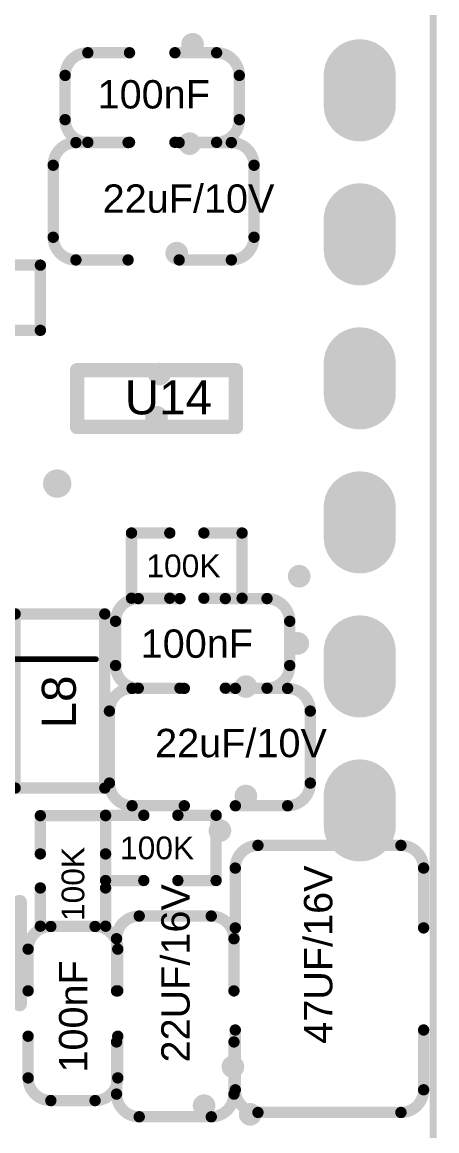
# Model space of a CAD drawing. Header units: millimetres. Extents: x 261 to 299, y 113 to 224.
# Drawn here: x 290.7 to 298.01, y 172.63 to 192.19 of the extents above; entities that cross this region are included whole.
import ezdxf

# ---------------------------------------------------------------- set-up
doc = ezdxf.new("R2010")
doc.units = ezdxf.units.MM
for name, color, linetype in [('KeepOutLayer', 6, 'Continuous'), ('MultiLayer', 9, 'Continuous'), ('PadHoleLayer', 156, 'Continuous'), ('TopOverlay', 2, 'Continuous'), ('ViaHoleLayer', 16, 'Continuous')]:
    doc.layers.add(name, color=color, linetype=linetype)
doc.styles.add('Arial', font='arial.ttf', dxfattribs={"height": 0.2})

# ---------------------------------------------------------------- blocks, each defined once
blk = doc.blocks.new('16PIN_2_54_8')
at = {"layer": 'MultiLayer'}
h = blk.add_hatch(color=9, dxfattribs=at)
edge = h.paths.add_edge_path()
edge.add_arc((25.665, 0), 0.635, 270, 450)
edge.add_line((25.665, 0.635), (25.135, 0.635))
edge.add_arc((25.135, 0), 0.635, 90, 270)
edge.add_line((25.135, -0.635), (25.665, -0.635))
h = blk.add_hatch(color=9, dxfattribs=at)
edge = h.paths.add_edge_path()
edge.add_arc((28.205, 0), 0.635, 270, 450)
edge.add_line((28.205, 0.635), (27.675, 0.635))
edge.add_arc((27.675, 0), 0.635, 90, 270)
edge.add_line((27.675, -0.635), (28.205, -0.635))
h = blk.add_hatch(color=9, dxfattribs=at)
edge = h.paths.add_edge_path()
edge.add_arc((30.745, 0), 0.635, 270, 450)
edge.add_line((30.745, 0.635), (30.215, 0.635))
edge.add_arc((30.215, 0), 0.635, 90, 270)
edge.add_line((30.215, -0.635), (30.745, -0.635))
h = blk.add_hatch(color=9, dxfattribs=at)
edge = h.paths.add_edge_path()
edge.add_arc((33.285, 0), 0.635, 270, 450)
edge.add_line((33.285, 0.635), (32.755, 0.635))
edge.add_arc((32.755, 0), 0.635, 90, 270)
edge.add_line((32.755, -0.635), (33.285, -0.635))
h = blk.add_hatch(color=9, dxfattribs=at)
edge = h.paths.add_edge_path()
edge.add_arc((35.825, 0), 0.635, 270, 450)
edge.add_line((35.825, 0.635), (35.295, 0.635))
edge.add_arc((35.295, 0), 0.635, 90, 270)
edge.add_line((35.295, -0.635), (35.825, -0.635))
h = blk.add_hatch(color=9, dxfattribs=at)
edge = h.paths.add_edge_path()
edge.add_arc((38.365, 0), 0.635, 270, 450)
edge.add_line((38.365, 0.635), (37.835, 0.635))
edge.add_arc((37.835, 0), 0.635, 90, 270)
edge.add_line((37.835, -0.635), (38.365, -0.635))
at = {"layer": 'PadHoleLayer'}
h = blk.add_hatch(color=156, dxfattribs=at)
edge = h.paths.add_edge_path()
edge.add_arc((25.4, 0), 0.45, 0, 360)
h = blk.add_hatch(color=156, dxfattribs=at)
edge = h.paths.add_edge_path()
edge.add_arc((27.94, 0), 0.45, 0, 360)
h = blk.add_hatch(color=156, dxfattribs=at)
edge = h.paths.add_edge_path()
edge.add_arc((30.48, 0), 0.45, 0, 360)
h = blk.add_hatch(color=156, dxfattribs=at)
edge = h.paths.add_edge_path()
edge.add_arc((33.02, 0), 0.45, 0, 360)
h = blk.add_hatch(color=156, dxfattribs=at)
edge = h.paths.add_edge_path()
edge.add_arc((35.56, 0), 0.45, 0, 360)
h = blk.add_hatch(color=156, dxfattribs=at)
edge = h.paths.add_edge_path()
edge.add_arc((38.1, 0), 0.45, 0, 360)
blk = doc.blocks.new('LC_1210_C_58')
at = {"layer": 'TopOverlay', "const_width": 0.2}
for points in [[(-2.355, 1.26, -0.414214), (-1.955, 1.66)], [(1.955, 1.66, -0.414214), (2.355, 1.26)], [(-1.955, -1.66, -0.414214), (-2.355, -1.26)], [(2.355, -1.26, -0.414214), (1.955, -1.66)]]:
    blk.add_lwpolyline(points, format="xyb", dxfattribs=at)
for points in [[(-0.9, 1.66), (-1.955, 1.66)], [(1.955, 1.66), (0.9, 1.66)], [(-2.355, -1.26), (-2.355, 1.26)], [(2.355, -1.26), (2.355, 1.26)], [(-0.9, -1.66), (-1.955, -1.66)], [(1.955, -1.66), (0.9, -1.66)]]:
    blk.add_lwpolyline(points, dxfattribs=at)
at = {"layer": 'TopOverlay', "const_width": 0.1}
for points in [[(-2.005, 1.66, 1), (-1.905, 1.66, 1)], [(-2.005, 1.66, 1), (-1.905, 1.66, 1)], [(-0.95, 1.66, 1), (-0.85, 1.66, 1)], [(0.85, 1.66, 1), (0.95, 1.66, 1)], [(1.905, 1.66, 1), (2.005, 1.66, 1)], [(1.905, 1.66, 1), (2.005, 1.66, 1)], [(-2.405, 1.26, 1), (-2.305, 1.26, 1)], [(-2.405, 1.26, 1), (-2.305, 1.26, 1)], [(2.305, 1.26, 1), (2.405, 1.26, 1)], [(2.305, 1.26, 1), (2.405, 1.26, 1)], [(-2.405, -1.26, 1), (-2.305, -1.26, 1)], [(-2.405, -1.26, 1), (-2.305, -1.26, 1)], [(2.305, -1.26, 1), (2.405, -1.26, 1)], [(2.305, -1.26, 1), (2.405, -1.26, 1)], [(-2.005, -1.66, 1), (-1.905, -1.66, 1)], [(-2.005, -1.66, 1), (-1.905, -1.66, 1)], [(-0.95, -1.66, 1), (-0.85, -1.66, 1)], [(0.85, -1.66, 1), (0.95, -1.66, 1)], [(1.905, -1.66, 1), (2.005, -1.66, 1)], [(1.905, -1.66, 1), (2.005, -1.66, 1)]]:
    blk.add_lwpolyline(points, format="xyb", close=True, dxfattribs=at)
blk = doc.blocks.new('LC_0805_C_59')
at = {"layer": 'TopOverlay', "const_width": 0.2}
for points in [[(-1.77, 0.635, -0.414214), (-1.37, 1.035)], [(1.37, 1.035, -0.414213), (1.77, 0.635)], [(-1.37, -1.035, -0.414213), (-1.77, -0.635)], [(1.77, -0.635, -0.414214), (1.37, -1.035)]]:
    blk.add_lwpolyline(points, format="xyb", dxfattribs=at)
for points in [[(-0.45, 1.035), (-1.37, 1.035)], [(1.37, 1.035), (0.45, 1.035)], [(-1.77, -0.635), (-1.77, 0.635)], [(1.77, -0.635), (1.77, 0.635)], [(-0.45, -1.035), (-1.37, -1.035)], [(1.37, -1.035), (0.45, -1.035)]]:
    blk.add_lwpolyline(points, dxfattribs=at)
at = {"layer": 'TopOverlay', "const_width": 0.1}
for points in [[(-1.42, 1.035, 1), (-1.32, 1.035, 1)], [(-1.42, 1.035, 1), (-1.32, 1.035, 1)], [(-0.5, 1.035, 1), (-0.4, 1.035, 1)], [(0.4, 1.035, 1), (0.5, 1.035, 1)], [(1.32, 1.035, 1), (1.42, 1.035, 1)], [(1.32, 1.035, 1), (1.42, 1.035, 1)], [(-1.82, 0.635, 1), (-1.72, 0.635, 1)], [(-1.82, 0.635, 1), (-1.72, 0.635, 1)], [(1.72, 0.635, 1), (1.82, 0.635, 1)], [(1.72, 0.635, 1), (1.82, 0.635, 1)], [(-1.82, -0.635, 1), (-1.72, -0.635, 1)], [(-1.82, -0.635, 1), (-1.72, -0.635, 1)], [(1.72, -0.635, 1), (1.82, -0.635, 1)], [(1.72, -0.635, 1), (1.82, -0.635, 1)], [(-1.42, -1.035, 1), (-1.32, -1.035, 1)], [(-1.42, -1.035, 1), (-1.32, -1.035, 1)], [(-0.5, -1.035, 1), (-0.4, -1.035, 1)], [(0.4, -1.035, 1), (0.5, -1.035, 1)], [(1.32, -1.035, 1), (1.42, -1.035, 1)], [(1.32, -1.035, 1), (1.42, -1.035, 1)]]:
    blk.add_lwpolyline(points, format="xyb", close=True, dxfattribs=at)
blk = doc.blocks.new('LC_0603_C_60')
at = {"layer": 'TopOverlay', "const_width": 0.2}
for points in [[(-1.535, 0.39, -0.414213), (-1.135, 0.79)], [(1.135, 0.79, -0.414213), (1.535, 0.39)], [(-1.135, -0.79, -0.414213), (-1.535, -0.39)], [(1.535, -0.39, -0.414213), (1.135, -0.79)]]:
    blk.add_lwpolyline(points, format="xyb", dxfattribs=at)
for points in [[(-0.4, 0.79), (-1.135, 0.79)], [(1.135, 0.79), (0.4, 0.79)], [(-1.535, -0.39), (-1.535, 0.39)], [(1.535, -0.39), (1.535, 0.39)], [(-0.4, -0.79), (-1.135, -0.79)], [(1.135, -0.79), (0.4, -0.79)]]:
    blk.add_lwpolyline(points, dxfattribs=at)
at = {"layer": 'TopOverlay', "const_width": 0.1}
for points in [[(-1.185, 0.79, 1), (-1.085, 0.79, 1)], [(-1.185, 0.79, 1), (-1.085, 0.79, 1)], [(-0.45, 0.79, 1), (-0.35, 0.79, 1)], [(0.35, 0.79, 1), (0.45, 0.79, 1)], [(1.085, 0.79, 1), (1.185, 0.79, 1)], [(1.085, 0.79, 1), (1.185, 0.79, 1)], [(-1.585, 0.39, 1), (-1.485, 0.39, 1)], [(-1.585, 0.39, 1), (-1.485, 0.39, 1)], [(1.485, 0.39, 1), (1.585, 0.39, 1)], [(1.485, 0.39, 1), (1.585, 0.39, 1)], [(-1.585, -0.39, 1), (-1.485, -0.39, 1)], [(-1.585, -0.39, 1), (-1.485, -0.39, 1)], [(1.485, -0.39, 1), (1.585, -0.39, 1)], [(1.485, -0.39, 1), (1.585, -0.39, 1)], [(-1.185, -0.79, 1), (-1.085, -0.79, 1)], [(-1.185, -0.79, 1), (-1.085, -0.79, 1)], [(-0.45, -0.79, 1), (-0.35, -0.79, 1)], [(0.35, -0.79, 1), (0.45, -0.79, 1)], [(1.085, -0.79, 1), (1.185, -0.79, 1)], [(1.085, -0.79, 1), (1.185, -0.79, 1)]]:
    blk.add_lwpolyline(points, format="xyb", close=True, dxfattribs=at)
blk = doc.blocks.new('LC_0603_C_73')
at = {"layer": 'TopOverlay', "const_width": 0.2}
for points in [[(-1.535, 0.39, -0.414213), (-1.135, 0.79)], [(1.135, 0.79, -0.414213), (1.535, 0.39)], [(-1.135, -0.79, -0.414213), (-1.535, -0.39)], [(1.535, -0.39, -0.414213), (1.135, -0.79)]]:
    blk.add_lwpolyline(points, format="xyb", dxfattribs=at)
for points in [[(-0.4, 0.79), (-1.135, 0.79)], [(1.135, 0.79), (0.4, 0.79)], [(-1.535, 0.39), (-1.535, -0.39)], [(1.535, 0.39), (1.535, -0.39)], [(-0.4, -0.79), (-1.135, -0.79)], [(1.135, -0.79), (0.4, -0.79)]]:
    blk.add_lwpolyline(points, dxfattribs=at)
at = {"layer": 'TopOverlay', "const_width": 0.1}
for points in [[(-1.185, 0.79, 1), (-1.085, 0.79, 1)], [(-1.185, 0.79, 1), (-1.085, 0.79, 1)], [(-0.45, 0.79, 1), (-0.35, 0.79, 1)], [(0.35, 0.79, 1), (0.45, 0.79, 1)], [(1.085, 0.79, 1), (1.185, 0.79, 1)], [(1.085, 0.79, 1), (1.185, 0.79, 1)], [(-1.585, 0.39, 1), (-1.485, 0.39, 1)], [(-1.585, 0.39, 1), (-1.485, 0.39, 1)], [(1.485, 0.39, 1), (1.585, 0.39, 1)], [(1.485, 0.39, 1), (1.585, 0.39, 1)], [(-1.585, -0.39, 1), (-1.485, -0.39, 1)], [(-1.585, -0.39, 1), (-1.485, -0.39, 1)], [(1.485, -0.39, 1), (1.585, -0.39, 1)], [(1.485, -0.39, 1), (1.585, -0.39, 1)], [(-1.185, -0.79, 1), (-1.085, -0.79, 1)], [(-1.185, -0.79, 1), (-1.085, -0.79, 1)], [(-0.45, -0.79, 1), (-0.35, -0.79, 1)], [(0.35, -0.79, 1), (0.45, -0.79, 1)], [(1.085, -0.79, 1), (1.185, -0.79, 1)], [(1.085, -0.79, 1), (1.185, -0.79, 1)]]:
    blk.add_lwpolyline(points, format="xyb", close=True, dxfattribs=at)
blk = doc.blocks.new('LC_0805_C_74')
at = {"layer": 'TopOverlay', "const_width": 0.2}
for points in [[(-1.77, 0.635, -0.414214), (-1.37, 1.035)], [(1.37, 1.035, -0.414213), (1.77, 0.635)], [(-1.37, -1.035, -0.414213), (-1.77, -0.635)], [(1.77, -0.635, -0.414214), (1.37, -1.035)]]:
    blk.add_lwpolyline(points, format="xyb", dxfattribs=at)
for points in [[(-0.45, 1.035), (-1.37, 1.035)], [(1.37, 1.035), (0.45, 1.035)], [(-1.77, 0.635), (-1.77, -0.635)], [(1.77, 0.635), (1.77, -0.635)], [(-0.45, -1.035), (-1.37, -1.035)], [(1.37, -1.035), (0.45, -1.035)]]:
    blk.add_lwpolyline(points, dxfattribs=at)
at = {"layer": 'TopOverlay', "const_width": 0.1}
for points in [[(-1.42, 1.035, 1), (-1.32, 1.035, 1)], [(-1.42, 1.035, 1), (-1.32, 1.035, 1)], [(-0.5, 1.035, 1), (-0.4, 1.035, 1)], [(0.4, 1.035, 1), (0.5, 1.035, 1)], [(1.32, 1.035, 1), (1.42, 1.035, 1)], [(1.32, 1.035, 1), (1.42, 1.035, 1)], [(-1.82, 0.635, 1), (-1.72, 0.635, 1)], [(-1.82, 0.635, 1), (-1.72, 0.635, 1)], [(1.72, 0.635, 1), (1.82, 0.635, 1)], [(1.72, 0.635, 1), (1.82, 0.635, 1)], [(-1.82, -0.635, 1), (-1.72, -0.635, 1)], [(-1.82, -0.635, 1), (-1.72, -0.635, 1)], [(1.72, -0.635, 1), (1.82, -0.635, 1)], [(1.72, -0.635, 1), (1.82, -0.635, 1)], [(-1.42, -1.035, 1), (-1.32, -1.035, 1)], [(-1.42, -1.035, 1), (-1.32, -1.035, 1)], [(-0.5, -1.035, 1), (-0.4, -1.035, 1)], [(0.4, -1.035, 1), (0.5, -1.035, 1)], [(1.32, -1.035, 1), (1.42, -1.035, 1)], [(1.32, -1.035, 1), (1.42, -1.035, 1)]]:
    blk.add_lwpolyline(points, format="xyb", close=True, dxfattribs=at)
blk = doc.blocks.new('LC_0805_C_75')
at = {"layer": 'TopOverlay', "const_width": 0.2}
for points in [[(-1.77, 0.635, -0.414214), (-1.37, 1.035)], [(1.37, 1.035, -0.414213), (1.77, 0.635)], [(-1.37, -1.035, -0.414213), (-1.77, -0.635)], [(1.77, -0.635, -0.414214), (1.37, -1.035)]]:
    blk.add_lwpolyline(points, format="xyb", dxfattribs=at)
for points in [[(-1.37, 1.035), (-0.45, 1.035)], [(0.45, 1.035), (1.37, 1.035)], [(-1.77, -0.635), (-1.77, 0.635)], [(1.77, -0.635), (1.77, 0.635)], [(-1.37, -1.035), (-0.45, -1.035)], [(0.45, -1.035), (1.37, -1.035)]]:
    blk.add_lwpolyline(points, dxfattribs=at)
at = {"layer": 'TopOverlay', "const_width": 0.1}
for points in [[(-1.42, 1.035, 1), (-1.32, 1.035, 1)], [(-1.42, 1.035, 1), (-1.32, 1.035, 1)], [(-0.5, 1.035, 1), (-0.4, 1.035, 1)], [(0.4, 1.035, 1), (0.5, 1.035, 1)], [(1.32, 1.035, 1), (1.42, 1.035, 1)], [(1.32, 1.035, 1), (1.42, 1.035, 1)], [(-1.82, 0.635, 1), (-1.72, 0.635, 1)], [(-1.82, 0.635, 1), (-1.72, 0.635, 1)], [(1.72, 0.635, 1), (1.82, 0.635, 1)], [(1.72, 0.635, 1), (1.82, 0.635, 1)], [(-1.82, -0.635, 1), (-1.72, -0.635, 1)], [(-1.82, -0.635, 1), (-1.72, -0.635, 1)], [(1.72, -0.635, 1), (1.82, -0.635, 1)], [(1.72, -0.635, 1), (1.82, -0.635, 1)], [(-1.42, -1.035, 1), (-1.32, -1.035, 1)], [(-1.42, -1.035, 1), (-1.32, -1.035, 1)], [(-0.5, -1.035, 1), (-0.4, -1.035, 1)], [(0.4, -1.035, 1), (0.5, -1.035, 1)], [(1.32, -1.035, 1), (1.42, -1.035, 1)], [(1.32, -1.035, 1), (1.42, -1.035, 1)]]:
    blk.add_lwpolyline(points, format="xyb", close=True, dxfattribs=at)
blk = doc.blocks.new('LC_0603_C_76')
at = {"layer": 'TopOverlay', "const_width": 0.2}
for points in [[(-1.535, 0.39, -0.414213), (-1.135, 0.79)], [(1.135, 0.79, -0.414213), (1.535, 0.39)], [(-1.135, -0.79, -0.414213), (-1.535, -0.39)], [(1.535, -0.39, -0.414213), (1.135, -0.79)]]:
    blk.add_lwpolyline(points, format="xyb", dxfattribs=at)
for points in [[(-1.135, 0.79), (-0.4, 0.79)], [(0.4, 0.79), (1.135, 0.79)], [(-1.535, -0.39), (-1.535, 0.39)], [(1.535, -0.39), (1.535, 0.39)], [(-1.135, -0.79), (-0.4, -0.79)], [(0.4, -0.79), (1.135, -0.79)]]:
    blk.add_lwpolyline(points, dxfattribs=at)
at = {"layer": 'TopOverlay', "const_width": 0.1}
for points in [[(-1.185, 0.79, 1), (-1.085, 0.79, 1)], [(-1.185, 0.79, 1), (-1.085, 0.79, 1)], [(-0.45, 0.79, 1), (-0.35, 0.79, 1)], [(0.35, 0.79, 1), (0.45, 0.79, 1)], [(1.085, 0.79, 1), (1.185, 0.79, 1)], [(1.085, 0.79, 1), (1.185, 0.79, 1)], [(-1.585, 0.39, 1), (-1.485, 0.39, 1)], [(-1.585, 0.39, 1), (-1.485, 0.39, 1)], [(1.485, 0.39, 1), (1.585, 0.39, 1)], [(1.485, 0.39, 1), (1.585, 0.39, 1)], [(-1.585, -0.39, 1), (-1.485, -0.39, 1)], [(-1.585, -0.39, 1), (-1.485, -0.39, 1)], [(1.485, -0.39, 1), (1.585, -0.39, 1)], [(1.485, -0.39, 1), (1.585, -0.39, 1)], [(-1.185, -0.79, 1), (-1.085, -0.79, 1)], [(-1.185, -0.79, 1), (-1.085, -0.79, 1)], [(-0.45, -0.79, 1), (-0.35, -0.79, 1)], [(0.35, -0.79, 1), (0.45, -0.79, 1)], [(1.085, -0.79, 1), (1.185, -0.79, 1)], [(1.085, -0.79, 1), (1.185, -0.79, 1)]]:
    blk.add_lwpolyline(points, format="xyb", close=True, dxfattribs=at)
blk = doc.blocks.new('LC_0402_R_138')
at = {"layer": 'TopOverlay', "const_width": 0.2}
for points in [[(-0.975, -0.575), (-0.975, 0.575)], [(-0.975, 0.575), (-0.3, 0.575)], [(0.3, 0.575), (0.975, 0.575)], [(0.975, -0.575), (0.975, 0.575)], [(-0.975, -0.575), (-0.3, -0.575)], [(0.3, -0.575), (0.975, -0.575)]]:
    blk.add_lwpolyline(points, dxfattribs=at)
at = {"layer": 'TopOverlay', "const_width": 0.1}
for points in [[(-1.025, 0.575, 1), (-0.925, 0.575, 1)], [(-1.025, 0.575, 1), (-0.925, 0.575, 1)], [(-0.35, 0.575, 1), (-0.25, 0.575, 1)], [(0.25, 0.575, 1), (0.35, 0.575, 1)], [(0.925, 0.575, 1), (1.025, 0.575, 1)], [(0.925, 0.575, 1), (1.025, 0.575, 1)], [(-1.025, -0.575, 1), (-0.925, -0.575, 1)], [(-1.025, -0.575, 1), (-0.925, -0.575, 1)], [(-0.35, -0.575, 1), (-0.25, -0.575, 1)], [(0.25, -0.575, 1), (0.35, -0.575, 1)], [(0.925, -0.575, 1), (1.025, -0.575, 1)], [(0.925, -0.575, 1), (1.025, -0.575, 1)]]:
    blk.add_lwpolyline(points, format="xyb", close=True, dxfattribs=at)
blk = doc.blocks.new('LC_0402_R_146')
at = {"layer": 'TopOverlay', "const_width": 0.2}
for points in [[(-0.975, -0.575), (-0.975, 0.575)], [(-0.975, 0.575), (-0.3, 0.575)], [(0.3, 0.575), (0.975, 0.575)], [(0.975, -0.575), (0.975, 0.575)], [(-0.975, -0.575), (-0.3, -0.575)], [(0.3, -0.575), (0.975, -0.575)]]:
    blk.add_lwpolyline(points, dxfattribs=at)
at = {"layer": 'TopOverlay', "const_width": 0.1}
for points in [[(-1.025, 0.575, 1), (-0.925, 0.575, 1)], [(-1.025, 0.575, 1), (-0.925, 0.575, 1)], [(-0.35, 0.575, 1), (-0.25, 0.575, 1)], [(0.25, 0.575, 1), (0.35, 0.575, 1)], [(0.925, 0.575, 1), (1.025, 0.575, 1)], [(0.925, 0.575, 1), (1.025, 0.575, 1)], [(-1.025, -0.575, 1), (-0.925, -0.575, 1)], [(-1.025, -0.575, 1), (-0.925, -0.575, 1)], [(-0.35, -0.575, 1), (-0.25, -0.575, 1)], [(0.25, -0.575, 1), (0.35, -0.575, 1)], [(0.925, -0.575, 1), (1.025, -0.575, 1)], [(0.925, -0.575, 1), (1.025, -0.575, 1)]]:
    blk.add_lwpolyline(points, format="xyb", close=True, dxfattribs=at)
blk = doc.blocks.new('LC_0402_R_180')
at = {"layer": 'TopOverlay', "const_width": 0.2}
for points in [[(-0.975, 0.575), (-0.975, -0.575)], [(-0.975, 0.575), (-0.3, 0.575)], [(0.3, 0.575), (0.975, 0.575)], [(0.975, 0.575), (0.975, -0.575)], [(-0.975, -0.575), (-0.3, -0.575)], [(0.3, -0.575), (0.975, -0.575)]]:
    blk.add_lwpolyline(points, dxfattribs=at)
at = {"layer": 'TopOverlay', "const_width": 0.1}
for points in [[(-1.025, 0.575, 1), (-0.925, 0.575, 1)], [(-1.025, 0.575, 1), (-0.925, 0.575, 1)], [(-0.35, 0.575, 1), (-0.25, 0.575, 1)], [(0.25, 0.575, 1), (0.35, 0.575, 1)], [(0.925, 0.575, 1), (1.025, 0.575, 1)], [(0.925, 0.575, 1), (1.025, 0.575, 1)], [(-1.025, -0.575, 1), (-0.925, -0.575, 1)], [(-1.025, -0.575, 1), (-0.925, -0.575, 1)], [(-0.35, -0.575, 1), (-0.25, -0.575, 1)], [(0.25, -0.575, 1), (0.35, -0.575, 1)], [(0.925, -0.575, 1), (1.025, -0.575, 1)], [(0.925, -0.575, 1), (1.025, -0.575, 1)]]:
    blk.add_lwpolyline(points, format="xyb", close=True, dxfattribs=at)
blk = doc.blocks.new('LC_0402_R_181')
at = {"layer": 'TopOverlay', "const_width": 0.2}
for points in [[(-0.975, -0.575), (-0.975, 0.575)], [(-0.975, 0.575), (-0.3, 0.575)], [(0.3, 0.575), (0.975, 0.575)], [(0.975, -0.575), (0.975, 0.575)], [(-0.975, -0.575), (-0.3, -0.575)], [(0.3, -0.575), (0.975, -0.575)]]:
    blk.add_lwpolyline(points, dxfattribs=at)
at = {"layer": 'TopOverlay', "const_width": 0.1}
for points in [[(-1.025, 0.575, 1), (-0.925, 0.575, 1)], [(-1.025, 0.575, 1), (-0.925, 0.575, 1)], [(-0.35, 0.575, 1), (-0.25, 0.575, 1)], [(0.25, 0.575, 1), (0.35, 0.575, 1)], [(0.925, 0.575, 1), (1.025, 0.575, 1)], [(0.925, 0.575, 1), (1.025, 0.575, 1)], [(-1.025, -0.575, 1), (-0.925, -0.575, 1)], [(-1.025, -0.575, 1), (-0.925, -0.575, 1)], [(-0.35, -0.575, 1), (-0.25, -0.575, 1)], [(0.25, -0.575, 1), (0.35, -0.575, 1)], [(0.925, -0.575, 1), (1.025, -0.575, 1)], [(0.925, -0.575, 1), (1.025, -0.575, 1)]]:
    blk.add_lwpolyline(points, format="xyb", close=True, dxfattribs=at)
blk = doc.blocks.new('SOT_23_6_L2_9_W1_6_P0_95_LS2_8_BR_189')
at = {"layer": 'TopOverlay', "const_width": 0.254}
for points in [[(0.9, 1.55), (-0.9, 1.55)], [(0.9, -1.55), (-0.9, -1.55)]]:
    blk.add_lwpolyline(points, dxfattribs=at)
at = {"layer": 'TopOverlay'}
for points, const_width in [([(-0.963, 1.55, 1), (-0.836, 1.55, 1)], 0.127), ([(0.837, 1.55, 1), (0.964, 1.55, 1)], 0.127), ([(-0.963, -1.55, 1), (-0.836, -1.55, 1)], 0.127), ([(0.837, -1.55, 1), (0.964, -1.55, 1)], 0.127), ([(1.524, -1.651, 1), (1.27, -1.651, 1)], 0.254), ([(1.206, -1.651, 1), (1.333, -1.651, 1)], 0.127), ([(1.46, -1.651, 1), (1.587, -1.651, 1)], 0.127)]:
    blk.add_lwpolyline(points, format="xyb", close=True, dxfattribs=dict(at, const_width=const_width))
blk = doc.blocks.new('LC_SOT_23_5_193')
at = {"layer": 'TopOverlay', "const_width": 0.254}
for points in [[(-0.5, -1.4), (-0.5, 1.4)], [(0.5, 1.4), (-0.5, 1.4)], [(0.5, -1.4), (0.5, 1.4)], [(0.5, -1.4), (-0.5, -1.4)]]:
    blk.add_lwpolyline(points, dxfattribs=at)
at = {"layer": 'TopOverlay'}
for points, const_width in [([(-0.563, 1.4, 1), (-0.436, 1.4, 1)], 0.127), ([(-0.563, 1.4, 1), (-0.436, 1.4, 1)], 0.127), ([(0.437, 1.4, 1), (0.564, 1.4, 1)], 0.127), ([(0.437, 1.4, 1), (0.564, 1.4, 1)], 0.127), ([(-0.563, -1.4, 1), (-0.436, -1.4, 1)], 0.127), ([(-0.563, -1.4, 1), (-0.436, -1.4, 1)], 0.127), ([(0.437, -1.4, 1), (0.564, -1.4, 1)], 0.127), ([(0.437, -1.4, 1), (0.564, -1.4, 1)], 0.127), ([(1.625, -1.75, 1), (1.375, -1.75, 1)], 0.25), ([(1.313, -1.75, 1), (1.438, -1.75, 1)], 0.125), ([(1.563, -1.75, 1), (1.688, -1.75, 1)], 0.125)]:
    blk.add_lwpolyline(points, format="xyb", close=True, dxfattribs=dict(at, const_width=const_width))
blk = doc.blocks.new('LC_0603_L_217')
at = {"layer": 'TopOverlay', "const_width": 0.2}
for points in [[(-1.535, 0.79), (-1.535, -0.79)], [(-1.535, 0.79), (1.535, 0.79)], [(1.535, 0.79), (1.535, -0.79)], [(-1.535, -0.79), (1.535, -0.79)]]:
    blk.add_lwpolyline(points, dxfattribs=at)
at = {"layer": 'TopOverlay', "const_width": 0.1}
for points in [[(-1.585, 0.79, 1), (-1.485, 0.79, 1)], [(-1.585, 0.79, 1), (-1.485, 0.79, 1)], [(1.485, 0.79, 1), (1.585, 0.79, 1)], [(1.485, 0.79, 1), (1.585, 0.79, 1)], [(-1.585, -0.79, 1), (-1.485, -0.79, 1)], [(-1.585, -0.79, 1), (-1.485, -0.79, 1)], [(1.485, -0.79, 1), (1.585, -0.79, 1)], [(1.485, -0.79, 1), (1.585, -0.79, 1)]]:
    blk.add_lwpolyline(points, format="xyb", close=True, dxfattribs=at)

msp = doc.modelspace()

# ---------------------------------------------------------------- hatches: boundary and pattern name
at = {"layer": 'ViaHoleLayer'}
h = msp.add_hatch(color=16, dxfattribs=at)
edge = h.paths.add_edge_path()
edge.add_arc((293.7, 191.795), 0.2, 0, 360)
h = msp.add_hatch(color=16, dxfattribs=at)
edge = h.paths.add_edge_path()
edge.add_arc((293.649, 190.043), 0.2, 0, 360)
h = msp.add_hatch(color=16, dxfattribs=at)
edge = h.paths.add_edge_path()
edge.add_arc((293.421, 188.112), 0.2, 0, 360)
h = msp.add_hatch(color=16, dxfattribs=at)
edge = h.paths.add_edge_path()
edge.add_arc((293.116, 185.979), 0.2, 0, 360)
h = msp.add_hatch(color=16, dxfattribs=at)
edge = h.paths.add_edge_path()
edge.add_arc((293.065, 185.217), 0.2, 0, 360)
h = msp.add_hatch(color=16, dxfattribs=at)
edge = h.paths.add_edge_path()
edge.add_arc((295.58, 182.413), 0.2, 0, 360)
h = msp.add_hatch(color=16, dxfattribs=at)
edge = h.paths.add_edge_path()
edge.add_arc((295.554, 181.229), 0.2, 0, 360)
h = msp.add_hatch(color=16, dxfattribs=at)
edge = h.paths.add_edge_path()
edge.add_arc((294.64, 180.467), 0.2, 0, 360)
h = msp.add_hatch(color=16, dxfattribs=at)
edge = h.paths.add_edge_path()
edge.add_arc((294.64, 178.537), 0.2, 0, 360)
h = msp.add_hatch(color=16, dxfattribs=at)
edge = h.paths.add_edge_path()
edge.add_arc((294.183, 177.927), 0.2, 0, 360)
h = msp.add_hatch(color=16, dxfattribs=at)
edge = h.paths.add_edge_path()
edge.add_arc((294.411, 173.761), 0.2, 0, 360)
h = msp.add_hatch(color=16, dxfattribs=at)
edge = h.paths.add_edge_path()
edge.add_arc((293.903, 173.076), 0.2, 0, 360)
h = msp.add_hatch(color=16, dxfattribs=at)
edge = h.paths.add_edge_path()
edge.add_arc((294.716, 172.923), 0.2, 0, 360)

# ---------------------------------------------------------------- linework, layer by layer
at = {"layer": 'KeepOutLayer', "const_width": 0.127}
msp.add_lwpolyline([(297.942, 115.108), (297.942, 221.599)], dxfattribs=at)
at = {"layer": 'TopOverlay', "const_width": 0.1}
msp.add_lwpolyline([(287.071, 180.95), (291.998, 180.95)], dxfattribs=at)
at = {"layer": 'TopOverlay', "const_width": 0.05}
msp.add_lwpolyline([(291.973, 180.95, 1), (292.023, 180.95, 1)], format="xyb", close=True, dxfattribs=at)

# ---------------------------------------------------------------- block references
for name, p, rotation in [('16PIN_2_54_8', (296.647, 216.383), 270), ('LC_SOT_23_5_193', (293.065, 185.547), 270), ('LC_0603_C_73', (293.878, 181.229), 180), ('LC_0603_L_217', (291.363, 180.213), 90), ('LC_0805_C_74', (294.005, 179.4), 180), ('LC_0402_R_180', (291.592, 177.216), 90), ('LC_1210_C_58', (296.113, 175.311), 270), ('SOT_23_6_L2_9_W1_6_P0_95_LS2_8_BR_189', (289.103, 175.768), 270), ('LC_0805_C_59', (293.395, 174.65), 270), ('LC_0603_C_60', (291.592, 174.701), 270)]:
    msp.add_blockref(name, p, dxfattribs=dict(rotation=rotation))
for name, p in [('LC_0603_C_76', (292.989, 190.856)), ('LC_0805_C_75', (293.014, 189.027)), ('LC_0402_R_138', (290.043, 187.325)), ('LC_0402_R_146', (293.599, 182.601)), ('LC_0402_R_181', (293.141, 177.622))]:
    msp.add_blockref(name, p)

# ---------------------------------------------------------------- texts
at = {"layer": 'TopOverlay', "style": 'Arial'}
for s, height, p in [('100nF', 0.5, (292.026, 190.663)), ('22uF/10V', 0.5, (292.115, 188.824)), ('U14', 0.6, (292.506, 185.268)), ('100K', 0.4, (292.887, 182.397)), ('100nF', 0.5, (292.786, 180.975)), ('22uF/10V', 0.5, (293.04, 179.222)), ('100K', 0.4, (292.422, 177.422))]:
    msp.add_text(s, height=height, dxfattribs=at).set_placement(p)
for s, height, p in [('L8', 0.6, (291.643, 179.73)), ('100K', 0.4, (291.792, 176.333)), ('47UF/16V', 0.5, (296.164, 174.168)), ('22UF/16V', 0.5, (293.649, 173.838)), ('100nF', 0.5, (291.846, 173.66))]:
    msp.add_text(s, height=height, rotation=90, dxfattribs=at).set_placement(p)

doc.saveas('drawing.dxf')
